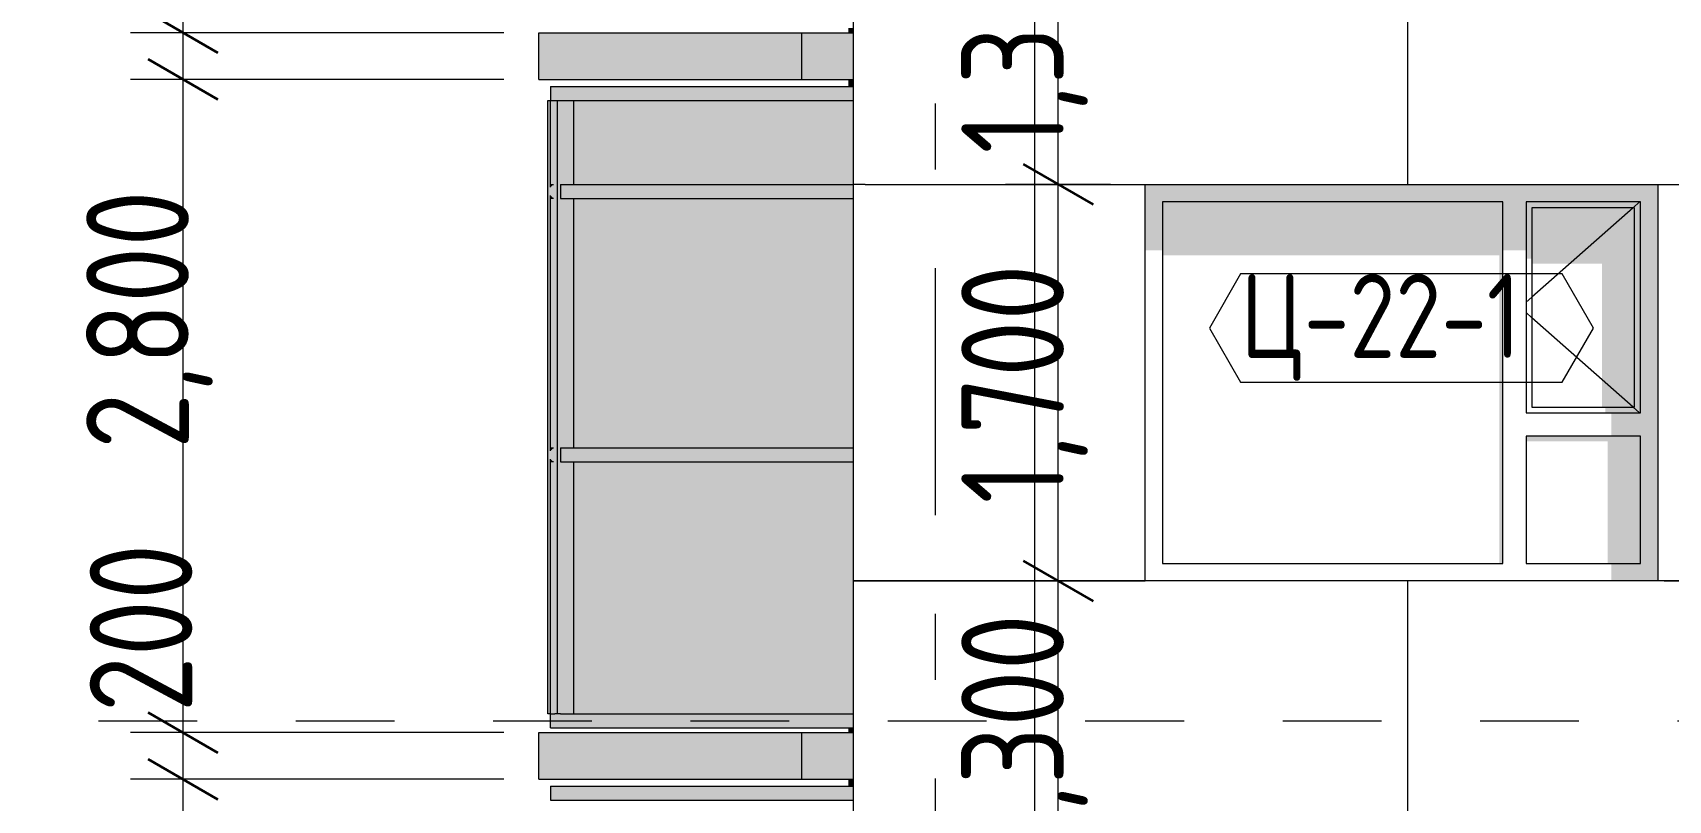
# Model space of a CAD drawing. Header units: millimetres. Extents: x 18162 to 7085488, y 72188 to 247925.
# Drawn here: x 5802637 to 5809653, y 139044 to 142334 of the extents above; entities that cross this region are included whole.
import ezdxf
from ezdxf.enums import TextEntityAlignment as Align

# ---------------------------------------------------------------- set-up
doc = ezdxf.new("R2010")
doc.units = ezdxf.units.MM
doc.header["$MEASUREMENT"] = 0
doc.linetypes.add('Dashed', pattern=[423.333333, 211.666667, -211.666667])
doc.linetypes.add('Double Dashed', pattern=[1093.611073, 529.166651, -211.666656, 141.111112, -211.666656])
for name, color, linetype in [('Archicad Windows', 7, 'Continuous'), ('Finish - Wall', 7, 'Continuous'), ('Structural - Bearing', 7, 'Continuous'), ('Structural - Grid', 7, 'Continuous')]:
    doc.layers.add(name, color=color, linetype=linetype)
doc.styles.add('GENERATED_STYLE_3', font='', dxfattribs={"width": 0.8})
doc.styles.get('GENERATED_STYLE_3').set_extended_font_data('ISOCPEUR MON')
doc.dimstyles.new('GENERATED_STYLE__15', dxfattribs={"dimtxt": 440.00001, "dimasz": 228, "dimexe": 0.18, "dimexo": 150, "dimgap": 0, "dimtad": 1, "dimdec": 0, "dimzin": 0, "dimdsep": 46, "dimtxsty": 'GENERATED_STYLE_3', "dimblk": 'ARROWHEAD_2', "dimblk1": 'ARROWHEAD_2', "dimblk2": 'ARROWHEAD_2', "dimcen": 0.09, "dimclrd": 13, "dimclre": 13, "dimclrt": 13, "dimadec": 0, "dimazin": 0, "dimtfac": 1, "dimtdec": 4, "dimtmove": 0, "dimatfit": 3, "dimfxl": 1, "dimtolj": 1, "dimtzin": 0, "dimarcsym": 0})
doc.dimstyles.new('GENERATED_STYLE__19', dxfattribs={"dimtxt": 440.00001, "dimasz": 228, "dimexe": 0.18, "dimexo": 31028.935828, "dimgap": 0, "dimtad": 1, "dimdec": 0, "dimzin": 0, "dimdsep": 46, "dimtxsty": 'GENERATED_STYLE_3', "dimblk": 'ARROWHEAD_2', "dimblk1": 'ARROWHEAD_2', "dimblk2": 'ARROWHEAD_2', "dimcen": 0.09, "dimclrd": 13, "dimclre": 13, "dimclrt": 13, "dimadec": 0, "dimazin": 0, "dimtfac": 1, "dimtdec": 4, "dimtmove": 0, "dimatfit": 3, "dimfxl": 1, "dimtolj": 1, "dimtzin": 0, "dimarcsym": 0})
doc.dimstyles.new('GENERATED_STYLE__21', dxfattribs={"dimtxt": 440.00001, "dimasz": 228, "dimexe": 0.18, "dimexo": 31149.347984, "dimgap": 0, "dimtad": 1, "dimdec": 0, "dimzin": 0, "dimdsep": 46, "dimtxsty": 'GENERATED_STYLE_3', "dimblk": 'ARROWHEAD_2', "dimblk1": 'ARROWHEAD_2', "dimblk2": 'ARROWHEAD_2', "dimcen": 0.09, "dimclrd": 13, "dimclre": 13, "dimclrt": 13, "dimadec": 0, "dimazin": 0, "dimtfac": 1, "dimtdec": 4, "dimtmove": 0, "dimatfit": 3, "dimfxl": 1, "dimtolj": 1, "dimtzin": 0, "dimarcsym": 0})
doc.dimstyles.new('GENERATED_STYLE__30', dxfattribs={"dimtxt": 440.00001, "dimasz": 228, "dimexe": 0.18, "dimexo": 0.0625, "dimgap": 0, "dimtad": 1, "dimdec": 0, "dimzin": 0, "dimdsep": 46, "dimtxsty": 'GENERATED_STYLE_3', "dimblk": 'ARROWHEAD_2', "dimblk1": 'ARROWHEAD_2', "dimblk2": 'ARROWHEAD_2', "dimcen": 0.09, "dimclrd": 13, "dimclre": 13, "dimclrt": 13, "dimadec": 0, "dimazin": 0, "dimtfac": 1, "dimtdec": 4, "dimtmove": 0, "dimatfit": 3, "dimfxl": 1, "dimtolj": 1, "dimtzin": 0, "dimarcsym": 0})

# ---------------------------------------------------------------- blocks, each defined once
blk = doc.blocks.new('*X2386', base_point=(5785635.3, 106384.1))
at = {"layer": 'Structural - Bearing', "color": 8, "linetype": 'Continuous', "lineweight": 13}
for p, q in [((5806935.3, 139284.1), (5806935.3, 136984.1)), ((5808535.3, 139284.1), (5808535.3, 138684.1))]:
    blk.add_line(p, q, dxfattribs=at)
blk = doc.blocks.new('*X2395', base_point=(5785635.3, 106384.1))
at = {"layer": 'Structural - Bearing', "color": 8, "linetype": 'Continuous', "lineweight": 13}
for p, q in [((5806208.8, 141684.1), (5806158.8, 141684.1)), ((5806158.8, 139984.1), (5806208.8, 139984.1)), ((5806208.8, 139984.1), (5806158.8, 139984.1))]:
    blk.add_line(p, q, dxfattribs=at)
blk = doc.blocks.new('*X2396', base_point=(5785635.3, 106384.1))
at = {"layer": 'Structural - Bearing', "color": 8, "linetype": 'Continuous', "lineweight": 13}
for p, q in [((5806935.3, 142284.1), (5806935.3, 139984.1)), ((5808535.3, 142284.1), (5808535.3, 141684.1)), ((5806208.8, 141684.1), (5806435.3, 141684.1)), ((5806435.3, 141684.1), (5806935.3, 141684.1)), ((5806935.3, 141684.1), (5807408.8, 141684.1)), ((5809608.8, 141684.1), (5809635.3, 141684.1)), ((5809635.3, 141684.1), (5810135.3, 141684.1)), ((5806208.8, 139984.1), (5806435.3, 139984.1)), ((5806435.3, 139984.1), (5806208.8, 139984.1)), ((5806935.3, 139984.1), (5806435.3, 139984.1)), ((5806435.3, 139984.1), (5806935.3, 139984.1)), ((5806935.3, 139984.1), (5807408.8, 139984.1)), ((5806935.3, 139984.1), (5806935.3, 139384.1)), ((5807408.8, 139984.1), (5806935.3, 139984.1)), ((5808535.3, 139984.1), (5808535.3, 139384.1)), ((5809635.3, 139984.1), (5809608.8, 139984.1)), ((5810135.3, 139984.1), (5809635.3, 139984.1)), ((5809635.3, 139984.1), (5810135.3, 139984.1)), ((5806935.3, 139384.1), (5806935.3, 139284.1)), ((5808535.3, 139384.1), (5808535.3, 139284.1))]:
    blk.add_line(p, q, dxfattribs=at)
blk = doc.blocks.new('*X2400', base_point=(5785635.3, 106384.1))
at = {"layer": 'Structural - Bearing', "color": 7, "linetype": 'Continuous', "lineweight": 9}
blk.add_line((5805935.3, 139334.1), (5805935.3, 139134.1), dxfattribs=at)
blk = doc.blocks.new('*X2406', base_point=(5785635.3, 106384.1))
at = {"layer": 'Structural - Bearing', "color": 8, "linetype": 'Continuous', "lineweight": 13}
for p, q in [((5806935.3, 142384.1), (5806935.3, 142284.1)), ((5808535.3, 142384.1), (5808535.3, 142284.1))]:
    blk.add_line(p, q, dxfattribs=at)
blk = doc.blocks.new('*X2410', base_point=(5785635.3, 106384.1))
at = {"layer": 'Structural - Bearing', "color": 7, "linetype": 'Continuous', "lineweight": 9}
blk.add_line((5805935.3, 142334.1), (5805935.3, 142134.1), dxfattribs=at)
blk = doc.blocks.new('*D2544', base_point=(5785635.3, 106384.1))
at = {"color": 12, "linetype": 'Continuous', "lineweight": 35}
for p, q in [((5803132.1, 139220.7), (5803432.1, 139047.5)), ((5803132.1, 136420.7), (5803432.1, 136247.5))]:
    blk.add_line(p, q, dxfattribs=at)
at = {"color": 13, "linetype": 'Continuous', "lineweight": 13}
for p, q in [((5804658.8, 139134.1), (5803057.1, 139134.1)), ((5803282.1, 136334.1), (5803282.1, 139134.1)), ((5804658.8, 136334.1), (5803057.1, 136334.1))]:
    blk.add_line(p, q, dxfattribs=at)
at = {"color": 13, "lineweight": 13, "char_height": 440, "attachment_point": 7, "rotation": 90, "style": 'GENERATED_STYLE_3'}
for s, insert in [('\\A1;{\\pql;\\fISOCPEUR MON|b0|i0|c0|p0;\\W0.800000;2,800}', (5803409.6, 137549.6)), ('\\A1;{\\pql;\\fISOCPEUR MON|b0|i0|c0|p0;\\W0.800000;200}', (5803321.8, 136420.8))]:
    blk.add_mtext(s, dxfattribs=dict(at, insert=insert))
blk = doc.blocks.new('ARROWHEAD_2')
at = {"color": 0, "linetype": 'Continuous', "lineweight": 0}
for p, q in [((-0.378, -0.655), (0.378, 0.655)), ((0, 0), (-1, 0))]:
    blk.add_line(p, q, dxfattribs=at)
blk = doc.blocks.new('*D2545', base_point=(5785635.3, 106384.1))
at = {"color": 12, "linetype": 'Continuous', "lineweight": 35}
for p, q in [((5803132.1, 139420.7), (5803432.1, 139247.5)), ((5803132.1, 139220.7), (5803432.1, 139047.5))]:
    blk.add_line(p, q, dxfattribs=at)
at = {"color": 13, "linetype": 'Continuous', "lineweight": 13}
for p, q in [((5804658.8, 139334.1), (5803057.1, 139334.1)), ((5803282.1, 139134.1), (5803282.1, 139334.1)), ((5804658.8, 139134.1), (5803057.1, 139134.1))]:
    blk.add_line(p, q, dxfattribs=at)
blk = doc.blocks.new('*D2546', base_point=(5785635.3, 106384.1))
at = {"color": 12, "linetype": 'Continuous', "lineweight": 35}
for p, q in [((5803132.1, 142220.7), (5803432.1, 142047.5)), ((5803132.1, 139420.7), (5803432.1, 139247.5))]:
    blk.add_line(p, q, dxfattribs=at)
at = {"color": 13, "linetype": 'Continuous', "lineweight": 13}
for p, q in [((5804658.8, 142134.1), (5803057.1, 142134.1)), ((5803282.1, 139334.1), (5803282.1, 142134.1)), ((5804658.8, 139334.1), (5803057.1, 139334.1))]:
    blk.add_line(p, q, dxfattribs=at)
at = {"color": 13, "lineweight": 13, "char_height": 440, "attachment_point": 7, "rotation": 90, "style": 'GENERATED_STYLE_3'}
for s, insert in [('\\A1;{\\pql;\\fISOCPEUR MON|b0|i0|c0|p0;\\W0.800000;2,800}', (5803409.6, 140549.6)), ('\\A1;{\\pql;\\fISOCPEUR MON|b0|i0|c0|p0;\\W0.800000;200}', (5803321.8, 139420.8))]:
    blk.add_mtext(s, dxfattribs=dict(at, insert=insert))
blk = doc.blocks.new('*D2547', base_point=(5785635.3, 106384.1))
at = {"color": 12, "linetype": 'Continuous', "lineweight": 35}
for p, q in [((5803132.1, 142420.7), (5803432.1, 142247.5)), ((5803132.1, 142220.7), (5803432.1, 142047.5))]:
    blk.add_line(p, q, dxfattribs=at)
at = {"color": 13, "linetype": 'Continuous', "lineweight": 13}
for p, q in [((5804658.8, 142334.1), (5803057.1, 142334.1)), ((5803282.1, 142134.1), (5803282.1, 142334.1)), ((5804658.8, 142134.1), (5803057.1, 142134.1))]:
    blk.add_line(p, q, dxfattribs=at)
blk = doc.blocks.new('*D2548', base_point=(5785635.3, 106384.1))
at = {"color": 12, "linetype": 'Continuous', "lineweight": 35}
for p, q in [((5803132.1, 145220.7), (5803432.1, 145047.5)), ((5803132.1, 142420.7), (5803432.1, 142247.5))]:
    blk.add_line(p, q, dxfattribs=at)
at = {"color": 13, "linetype": 'Continuous', "lineweight": 13}
for p, q in [((5804658.8, 145134.1), (5803057.1, 145134.1)), ((5803282.1, 142334.1), (5803282.1, 145134.1)), ((5804658.8, 142334.1), (5803057.1, 142334.1))]:
    blk.add_line(p, q, dxfattribs=at)
at = {"color": 13, "lineweight": 13, "char_height": 440, "attachment_point": 7, "rotation": 90, "style": 'GENERATED_STYLE_3'}
for s, insert in [('\\A1;{\\pql;\\fISOCPEUR MON|b0|i0|c0|p0;\\W0.800000;2,800}', (5803409.6, 143549.6)), ('\\A1;{\\pql;\\fISOCPEUR MON|b0|i0|c0|p0;\\W0.800000;200}', (5803321.8, 142420.8))]:
    blk.add_mtext(s, dxfattribs=dict(at, insert=insert))
blk = doc.blocks.new('*D2580', base_point=(5785635.3, 106384.1))
at = {"color": 12, "linetype": 'Continuous', "lineweight": 35}
for p, q in [((5806885.7, 140070.7), (5807185.7, 139897.5)), ((5806885.7, 138770.7), (5807185.7, 138597.5))]:
    blk.add_line(p, q, dxfattribs=at)
at = {"color": 13, "linetype": 'Continuous', "lineweight": 13}
for p, q in [((5807260.7, 139984.1), (5806810.7, 139984.1)), ((5807035.7, 138684.1), (5807035.7, 139984.1)), ((5807260.7, 138684.1), (5806810.7, 138684.1))]:
    blk.add_line(p, q, dxfattribs=at)
at = {"color": 13, "lineweight": 13, "insert": (5807163.3, 138815.9), "char_height": 440, "attachment_point": 7, "rotation": 90, "style": 'GENERATED_STYLE_3'}
blk.add_mtext('\\A1;{\\pql;\\fISOCPEUR MON|b0|i0|c0|p0;\\W0.800000;1,300}', dxfattribs=at)
blk = doc.blocks.new('*D2581', base_point=(5785635.3, 106384.1))
at = {"color": 12, "linetype": 'Continuous', "lineweight": 35}
for p, q in [((5806885.7, 141770.7), (5807185.7, 141597.5)), ((5806885.7, 140070.7), (5807185.7, 139897.5))]:
    blk.add_line(p, q, dxfattribs=at)
at = {"color": 13, "linetype": 'Continuous', "lineweight": 13}
for p, q in [((5807260.7, 141684.1), (5806810.7, 141684.1)), ((5807035.7, 139984.1), (5807035.7, 141684.1)), ((5807260.7, 139984.1), (5806810.7, 139984.1))]:
    blk.add_line(p, q, dxfattribs=at)
at = {"color": 13, "lineweight": 13, "insert": (5807163.3, 140315.9), "char_height": 440, "attachment_point": 7, "rotation": 90, "style": 'GENERATED_STYLE_3'}
blk.add_mtext('\\A1;{\\pql;\\fISOCPEUR MON|b0|i0|c0|p0;\\W0.800000;1,700}', dxfattribs=at)
blk = doc.blocks.new('*D2582', base_point=(5785635.3, 106384.1))
at = {"color": 12, "linetype": 'Continuous', "lineweight": 35}
for p, q in [((5806885.7, 143070.7), (5807185.7, 142897.5)), ((5806885.7, 141770.7), (5807185.7, 141597.5))]:
    blk.add_line(p, q, dxfattribs=at)
at = {"color": 13, "linetype": 'Continuous', "lineweight": 13}
for p, q in [((5807260.7, 142984.1), (5806810.7, 142984.1)), ((5807035.7, 141684.1), (5807035.7, 142984.1)), ((5807260.7, 141684.1), (5806810.7, 141684.1))]:
    blk.add_line(p, q, dxfattribs=at)
at = {"color": 13, "lineweight": 13, "insert": (5807163.3, 141815.9), "char_height": 440, "attachment_point": 7, "rotation": 90, "style": 'GENERATED_STYLE_3'}
blk.add_mtext('\\A1;{\\pql;\\fISOCPEUR MON|b0|i0|c0|p0;\\W0.800000;1,300}', dxfattribs=at)
blk = doc.blocks.new('*D2613', base_point=(5785635.3, 106384.1))
at = {"color": 12, "linetype": 'Continuous', "lineweight": 35}
for p, q in [((5838328.4, 139220.7), (5838628.4, 139047.5)), ((5838328.4, 136420.7), (5838628.4, 136247.5))]:
    blk.add_line(p, q, dxfattribs=at)
at = {"color": 13, "linetype": 'Continuous', "lineweight": 13}
for p, q in [((5838703.4, 139134.1), (5837187.8, 139134.1)), ((5838478.4, 136334.1), (5838478.4, 139134.1)), ((5838703.4, 136334.1), (5837187.8, 136334.1))]:
    blk.add_line(p, q, dxfattribs=at)
at = {"color": 13, "lineweight": 13, "char_height": 440, "attachment_point": 7, "rotation": 90, "style": 'GENERATED_STYLE_3'}
for s, insert in [('\\A1;{\\pql;\\fISOCPEUR MON|b0|i0|c0|p0;\\W0.800000;2,800}', (5838605.9, 137549.6)), ('\\A1;{\\pql;\\fISOCPEUR MON|b0|i0|c0|p0;\\W0.800000;200}', (5838518.1, 136420.8))]:
    blk.add_mtext(s, dxfattribs=dict(at, insert=insert))
blk = doc.blocks.new('*D2614', base_point=(5785635.3, 106384.1))
at = {"color": 12, "linetype": 'Continuous', "lineweight": 35}
for p, q in [((5838328.4, 139420.7), (5838628.4, 139247.5)), ((5838328.4, 139220.7), (5838628.4, 139047.5))]:
    blk.add_line(p, q, dxfattribs=at)
at = {"color": 13, "linetype": 'Continuous', "lineweight": 13}
for p, q in [((5838703.4, 139334.1), (5837187.8, 139334.1)), ((5838478.4, 139134.1), (5838478.4, 139334.1)), ((5838703.4, 139134.1), (5837187.8, 139134.1))]:
    blk.add_line(p, q, dxfattribs=at)
blk = doc.blocks.new('*D2615', base_point=(5785635.3, 106384.1))
at = {"color": 12, "linetype": 'Continuous', "lineweight": 35}
for p, q in [((5838328.4, 142220.7), (5838628.4, 142047.5)), ((5838328.4, 139420.7), (5838628.4, 139247.5))]:
    blk.add_line(p, q, dxfattribs=at)
at = {"color": 13, "linetype": 'Continuous', "lineweight": 13}
for p, q in [((5838703.4, 142134.1), (5837187.8, 142134.1)), ((5838478.4, 139334.1), (5838478.4, 142134.1)), ((5838703.4, 139334.1), (5837187.8, 139334.1))]:
    blk.add_line(p, q, dxfattribs=at)
at = {"color": 13, "lineweight": 13, "char_height": 440, "attachment_point": 7, "rotation": 90, "style": 'GENERATED_STYLE_3'}
for s, insert in [('\\A1;{\\pql;\\fISOCPEUR MON|b0|i0|c0|p0;\\W0.800000;2,800}', (5838605.9, 140549.6)), ('\\A1;{\\pql;\\fISOCPEUR MON|b0|i0|c0|p0;\\W0.800000;200}', (5838518.1, 139420.8))]:
    blk.add_mtext(s, dxfattribs=dict(at, insert=insert))
blk = doc.blocks.new('*D2616', base_point=(5785635.3, 106384.1))
at = {"color": 12, "linetype": 'Continuous', "lineweight": 35}
for p, q in [((5838328.4, 142420.7), (5838628.4, 142247.5)), ((5838328.4, 142220.7), (5838628.4, 142047.5))]:
    blk.add_line(p, q, dxfattribs=at)
at = {"color": 13, "linetype": 'Continuous', "lineweight": 13}
for p, q in [((5838703.4, 142334.1), (5837187.8, 142334.1)), ((5838478.4, 142134.1), (5838478.4, 142334.1)), ((5838703.4, 142134.1), (5837187.8, 142134.1))]:
    blk.add_line(p, q, dxfattribs=at)
blk = doc.blocks.new('*D2617', base_point=(5785635.3, 106384.1))
at = {"color": 12, "linetype": 'Continuous', "lineweight": 35}
for p, q in [((5838328.4, 145220.7), (5838628.4, 145047.5)), ((5838328.4, 142420.7), (5838628.4, 142247.5))]:
    blk.add_line(p, q, dxfattribs=at)
at = {"color": 13, "linetype": 'Continuous', "lineweight": 13}
for p, q in [((5838703.4, 145134.1), (5837187.8, 145134.1)), ((5838478.4, 142334.1), (5838478.4, 145134.1)), ((5838703.4, 142334.1), (5837187.8, 142334.1))]:
    blk.add_line(p, q, dxfattribs=at)
at = {"color": 13, "lineweight": 13, "char_height": 440, "attachment_point": 7, "rotation": 90, "style": 'GENERATED_STYLE_3'}
for s, insert in [('\\A1;{\\pql;\\fISOCPEUR MON|b0|i0|c0|p0;\\W0.800000;2,800}', (5838605.9, 143549.6)), ('\\A1;{\\pql;\\fISOCPEUR MON|b0|i0|c0|p0;\\W0.800000;200}', (5838518.1, 142420.8))]:
    blk.add_mtext(s, dxfattribs=dict(at, insert=insert))
blk = doc.blocks.new('*D2639', base_point=(5785635.3, 106384.1))
at = {"color": 12, "linetype": 'Continuous', "lineweight": 35}
for p, q in [((5802232.1, 145220.7), (5802532.1, 145047.5)), ((5802232.1, 112420.7), (5802532.1, 112247.5))]:
    blk.add_line(p, q, dxfattribs=at)
at = {"color": 13, "linetype": 'Continuous', "lineweight": 13}
for p, q in [((5804808.8, 145134.1), (5802157.1, 145134.1)), ((5802382.1, 112334.1), (5802382.1, 145134.1)), ((5804808.8, 112334.1), (5802157.1, 112334.1)), ((5802382.1, 112134.1), (5802382.1, 112334.1))]:
    blk.add_line(p, q, dxfattribs=at)
at = {"color": 13, "lineweight": 13, "char_height": 440, "attachment_point": 7, "rotation": 90, "style": 'GENERATED_STYLE_3'}
for s, insert in [('\\A1;{\\pql;\\fISOCPEUR MON|b0|i0|c0|p0;\\W0.800000;200}', (5802421.8, 144309.7)), ('\\A1;{\\pql;\\fISOCPEUR MON|b0|i0|c0|p0;\\W0.800000;32,800}', (5802509.6, 127689))]:
    blk.add_mtext(s, dxfattribs=dict(at, insert=insert))
blk = doc.blocks.new('*D2646', base_point=(5785635.3, 106384.1))
at = {"color": 13, "linetype": 'Continuous', "lineweight": 13}
for p, q in [((5801482.5, 156834.1), (5801482.5, 156980.8)), ((5816658.8, 156834.1), (5801257.5, 156834.1)), ((5801482.5, 102734.1), (5801482.5, 156834.1)), ((5806188.8, 102734.1), (5801257.5, 102734.1)), ((5801482.5, 102587.4), (5801482.5, 102734.1))]:
    blk.add_line(p, q, dxfattribs=at)
at = {"color": 12, "linetype": 'Continuous', "lineweight": 35}
for p, q in [((5801632.5, 156747.5), (5801332.5, 156920.7)), ((5801332.5, 102820.7), (5801632.5, 102647.5))]:
    blk.add_line(p, q, dxfattribs=at)
at = {"color": 13, "lineweight": 13, "insert": (5801610.1, 129125.4), "char_height": 440, "attachment_point": 7, "rotation": 90, "style": 'GENERATED_STYLE_3'}
blk.add_mtext('\\A1;{\\pql;\\fISOCPEUR MON|b0|i0|c0|p0;\\W0.800000;54,100}', dxfattribs=at)
blk = doc.blocks.new('Label_173_3', base_point=(5808508.8, 140834.1))
at = {"color": 13, "linetype": 'Continuous', "lineweight": 13, "flags": 128}
blk.add_lwpolyline([(5807684.9, 141068.3), (5807819, 140836.1), (5809198.6, 140836.1), (5809332.7, 141068.3), (5809198.6, 141300.6), (5807819, 141300.6)], close=True, dxfattribs=at)
at = {"color": 13, "lineweight": 13, "insert": (5807819, 141299.9), "char_height": 360, "attachment_point": 1, "style": 'GENERATED_STYLE_3'}
blk.add_mtext('\\A1;{\\pql;\\pt0,253000;\\fISOCPEUR MON|b0|i0|c0|p0;\\W0.800000;Ц-22-1\\fISOCPEUR MON|b0|i0|c0|p0;\\W0.800000;\\A1{\\H.66x;\\S^  ;}\\fISOCPEUR MON|b0|i0|c0|p0;\\W0.800000;\\fISOCPEUR MON|b0|i0|c0|p0;\\W0.800000;\\A1{\\H.66x;\\S^  ;}\\fISOCPEUR MON|b0|i0|c0|p0;\\W0.800000; \\fISOCPEUR MON|b0|i0|c0|p0;\\W0.800000;\\fISOCPEUR MON|b0|i0|c0|p0;\\W0.800000;\\fISOCPEUR MON|b0|i0|c0|p0;\\W0.800000;\\fISOCPEUR MON|b0|i0|c0|p0;\\W0.800000;\\fISOCPEUR MON|b0|i0|c0|p0;\\W0.800000;\\fISOCPEUR MON|b0|i0|c0|p0;\\W0.800000;\\fISOCPEUR MON|b0|i0|c0|p0;\\W0.800000;\\fISOCPEUR MON|b0|i0|c0|p0;\\W0.800000;\\fISOCPEUR MON|b0|i0|c0|p0;\\W0.800000;\\fISOCPEUR MON|b0|i0|c0|p0;\\W0.800000;\\fISOCPEUR MON|b0|i0|c0|p0;\\W0.800000;\\fISOCPEUR MON|b0|i0|c0|p0;\\W0.800000;\\fISOCPEUR MON|b0|i0|c0|p0;\\W0.800000;\\fISOCPEUR MON|b0|i0|c0|p0;\\W0.800000;\\fISOCPEUR MON|b0|i0|c0|p0;\\W0.800000;\\fISOCPEUR MON|b0|i0|c0|p0;\\W0.800000;\\fISOCPEUR MON|b0|i0|c0|p0;\\W0.800000;\\fISOCPEUR MON|b0|i0|c0|p0;\\W0.800000;\\fISOCPEUR MON|b0|i0|c0|p0;\\W0.800000;\\fISOCPEUR MON|b0|i0|c0|p0;\\W0.800000;\\fISOCPEUR MON|b0|i0|c0|p0;\\W0.800000;\\fISOCPEUR MON|b0|i0|c0|p0;\\W0.800000;\\fISOCPEUR MON|b0|i0|c0|p0;\\W0.800000;\\fISOCPEUR MON|b0|i0|c0|p0;\\W0.800000;\\fISOCPEUR MON|b0|i0|c0|p0;\\W0.800000;\\fISOCPEUR MON|b0|i0|c0|p0;\\W0.800000;\\fISOCPEUR MON|b0|i0|c0|p0;\\W0.800000;\\fISOCPEUR MON|b0|i0|c0|p0;\\W0.800000;\\fISOCPEUR MON|b0|i0|c0|p0;\\W0.800000;\\fISOCPEUR MON|b0|i0|c0|p0;\\W0.800000;\\fISOCPEUR MON|b0|i0|c0|p0;\\W0.800000;\\fISOCPEUR MON|b0|i0|c0|p0;\\W0.800000;\\fISOCPEUR MON|b0|i0|c0|p0;\\W0.800000;\\fISOCPEUR MON|b0|i0|c0|p0;\\W0.800000;\\fISOCPEUR MON|b0|i0|c0|p0;\\W0.800000;\\fISOCPEUR MON|b0|i0|c0|p0;\\W0.800000;\\fISOCPEUR MON|b0|i0|c0|p0;\\W0.800000;\\fISOCPEUR MON|b0|i0|c0|p0;\\W0.800000;\\fISOCPEUR MON|b0|i0|c0|p0;\\W0.800000;\\fISOCPEUR MON|b0|i0|c0|p0;\\W0.800000;\\fISOCPEUR MON|b0|i0|c0|p0;\\W0.800000;\\fISOCPEUR MON|b0|i0|c0|p0;\\W0.800000;\\fISOCPEUR MON|b0|i0|c0|p0;\\W0.800000;}', dxfattribs=at)
blk = doc.blocks.new('Standard grid marker[374]_3', base_point=(5806508.8, 166384.1))
at = {"layer": 'Structural - Grid', "color": 13, "linetype": 'Double Dashed', "lineweight": 13, "ltscale": 2}
blk.add_line((5806508.8, 165384.1), (5806508.8, 100884.1), dxfattribs=at)
at = {"layer": 'Structural - Grid', "color": 13, "lineweight": 13, "style": 'GENERATED_STYLE_3'}
blk.add_attdef('AC_MarkerText_1', text='', height=500, rotation=360, dxfattribs=at).set_placement((5806508.8, 99534.1), align=Align.TOP_CENTER)

msp = doc.modelspace()

# ---------------------------------------------------------------- hatches: boundary and pattern name
at = {"layer": 'Archicad Windows', "linetype": 'Continuous', "lineweight": 0}
for points in [[(5808943.8, 141609.1), (5809043.8, 141609.1), (5809533.8, 141609.1), (5809608.8, 141609.1), (5809608.8, 141684.1), (5807408.8, 141684.1), (5807408.8, 141609.1), (5807483.8, 141609.1)], [(5807483.8, 141609.1), (5807408.8, 141609.1), (5807408.8, 141401.2), (5807483.8, 141401.2)], [(5808943.8, 141609.1), (5807483.8, 141609.1), (5807483.8, 141380), (5808928.8, 141380), (5808928.8, 140059.1), (5808943.8, 140059.1)], [(5809043.8, 141609.1), (5808943.8, 141609.1), (5808943.8, 141401.2), (5809043.8, 141401.2)], [(5809533.8, 141609.1), (5809043.8, 141609.1), (5809043.8, 141584.1), (5809068.8, 141584.1), (5809508.8, 141584.1), (5809533.8, 141584.1)], [(5809533.8, 140704.1), (5809533.8, 140604.1), (5809533.8, 140059.1), (5809608.8, 140059.1), (5809608.8, 141609.1), (5809533.8, 141609.1)], [(5809043.8, 141584.1), (5809043.8, 141365.9), (5809068.8, 141365.9), (5809068.8, 141584.1)], [(5809068.8, 141584.1), (5809068.8, 141344.7), (5809368.8, 141344.7), (5809368.8, 140729.1), (5809508.8, 140729.1), (5809508.8, 141584.1)], [(5809508.8, 140729.1), (5809533.8, 140729.1), (5809533.8, 141584.1), (5809508.8, 141584.1)], [(5809533.8, 140729.1), (5809383.8, 140729.1), (5809383.8, 140704.1), (5809533.8, 140704.1)], [(5809533.8, 140704.1), (5809408.8, 140704.1), (5809408.8, 140604.1), (5809533.8, 140604.1)], [(5809533.8, 140604.1), (5809043.8, 140604.1), (5809043.8, 140582.8), (5809393.8, 140582.8), (5809393.8, 140059.1), (5809533.8, 140059.1)], [(5809408.8, 139984.1), (5809608.8, 139984.1), (5809608.8, 140059.1), (5809408.8, 140059.1)]]:
    msp.add_hatch(color=49, dxfattribs=at).paths.add_polyline_path(points)
at = {"layer": 'Finish - Wall', "linetype": 'Continuous', "lineweight": 0}
for points in [[(5804858.8, 142044.1), (5806158.8, 142044.1), (5806158.8, 142104.1), (5804858.8, 142104.1)], [(5804858.8, 142044.1), (5804846.4, 142044.1), (5804846.4, 141654.1), (5804888.8, 141654.1), (5804888.8, 142044.1), (5804871.4, 142044.1), (5804871.4, 141684.1), (5804858.8, 141671.5)], [(5804858.8, 141684.1), (5804871.4, 141684.1), (5804871.4, 142044.1), (5804858.8, 142044.1)], [(5804888.8, 142044.1), (5804888.8, 141654.1), (5804901.2, 141654.1), (5804901.2, 141684.1), (5804906.2, 141684.1), (5804906.2, 142044.1)], [(5804958.8, 142044.1), (5804906.2, 142044.1), (5804906.2, 141684.1), (5804958.8, 141684.1)], [(5804958.8, 142044.1), (5804958.8, 141684.1), (5806158.8, 141684.1), (5806158.8, 142044.1)], [(5804871.4, 141684.1), (5804858.8, 141684.1), (5804858.8, 141671.5)], [(5804901.2, 141624.1), (5806158.8, 141624.1), (5806158.8, 141684.1), (5804901.2, 141684.1)], [(5804858.8, 141636.6), (5804858.8, 141624.1), (5804871.4, 141624.1)], [(5804858.8, 141624.1), (5804858.8, 140554.1), (5804871.4, 140554.1), (5804871.4, 141624.1)], [(5804888.8, 141654.1), (5804888.8, 140524.1), (5804901.2, 140524.1), (5804901.2, 140554.1), (5804906.2, 140554.1), (5804906.2, 141624.1), (5804901.2, 141624.1), (5804901.2, 141654.1)], [(5804906.2, 141624.1), (5804906.2, 140554.1), (5804958.8, 140554.1), (5804958.8, 141624.1)], [(5804958.8, 141624.1), (5804958.8, 140554.1), (5806158.8, 140554.1), (5806158.8, 141624.1)], [(5804858.8, 140554.1), (5804858.8, 140541.5), (5804871.4, 140554.1)], [(5804901.2, 140494.1), (5806158.8, 140494.1), (5806158.8, 140554.1), (5804901.2, 140554.1)], [(5804846.4, 139414.1), (5804858.8, 139414.1), (5804858.8, 140506.6), (5804871.4, 140494.1), (5804871.4, 139414.1), (5804888.8, 139414.1), (5804888.8, 140524.1), (5804846.4, 140524.1)], [(5804858.8, 140506.6), (5804858.8, 140494.1), (5804871.4, 140494.1)], [(5804858.8, 139414.1), (5804871.4, 139414.1), (5804871.4, 140494.1), (5804858.8, 140494.1)], [(5804888.8, 140524.1), (5804888.8, 139414.1), (5804906.2, 139414.1), (5804906.2, 140494.1), (5804901.2, 140494.1), (5804901.2, 140524.1)], [(5804958.8, 140494.1), (5804906.2, 140494.1), (5804906.2, 139414.1), (5804958.8, 139414.1)], [(5804958.8, 140494.1), (5804958.8, 139414.1), (5806158.8, 139414.1), (5806158.8, 140494.1)], [(5804858.8, 139354.1), (5806158.8, 139354.1), (5806158.8, 139414.1), (5804858.8, 139414.1)], [(5804858.8, 139104.1), (5804858.8, 139044.1), (5806158.8, 139044.1), (5806158.8, 139104.1)]]:
    msp.add_hatch(color=49, dxfattribs=at).paths.add_polyline_path(points)
h = msp.add_hatch(color=49, dxfattribs=at)
h.paths.add_polyline_path([(5804846.4, 140524.1), (5804888.8, 140524.1), (5804888.8, 141654.1), (5804846.4, 141654.1)])
h.paths.add_polyline_path([(5804858.8, 140541.5), (5804858.8, 141636.6), (5804871.4, 141624.1), (5804871.4, 140554.1)], flags=0)
at = {"layer": 'Structural - Bearing', "linetype": 'Continuous', "lineweight": 0}
for points in [[(5804808.8, 142134.1), (5806158.8, 142134.1), (5806158.8, 142334.1), (5804808.8, 142334.1)], [(5806158.8, 142354.1), (5806138.8, 142354.1), (5806138.8, 142334.1), (5806158.8, 142334.1)], [(5806158.8, 142134.1), (5806138.8, 142134.1), (5806138.8, 142104.1), (5806158.8, 142104.1)], [(5806158.8, 139354.1), (5806138.8, 139354.1), (5806138.8, 139334.1), (5806158.8, 139334.1)], [(5806158.8, 139334.1), (5804808.8, 139334.1), (5804808.8, 139134.1), (5806158.8, 139134.1)], [(5806158.8, 139134.1), (5806138.8, 139134.1), (5806138.8, 139104.1), (5806158.8, 139104.1)]]:
    msp.add_hatch(color=49, dxfattribs=at).paths.add_polyline_path(points)

# ---------------------------------------------------------------- linework, layer by layer
at = {"color": 8, "linetype": 'Dashed', "lineweight": 13, "ltscale": 2}
msp.add_line((5800379.4, 139384.1), (5841359.8, 139384.1), dxfattribs=at)
at = {"layer": 'Archicad Windows', "color": 7, "linetype": 'Continuous', "lineweight": 13}
for p, q in [((5807408.8, 139984.1), (5807408.8, 141684.1)), ((5807408.8, 141684.1), (5809608.8, 141684.1)), ((5809608.8, 141684.1), (5809608.8, 139984.1)), ((5809608.8, 139984.1), (5807408.8, 139984.1))]:
    msp.add_line(p, q, dxfattribs=at)
at = {"layer": 'Archicad Windows', "color": 7, "linetype": 'Continuous', "lineweight": 9}
for p, q in [((5807483.8, 141609.1), (5807483.8, 140059.1)), ((5808943.8, 141609.1), (5807483.8, 141609.1)), ((5808943.8, 140059.1), (5808943.8, 141609.1)), ((5809043.8, 141609.1), (5809043.8, 140704.1)), ((5809533.8, 141609.1), (5809043.8, 141609.1)), ((5809530.6, 141609.1), (5809502.3, 141584.1)), ((5809533.8, 140704.1), (5809533.8, 141609.1)), ((5809068.8, 141584.1), (5809068.8, 140729.1)), ((5809508.8, 141584.1), (5809068.8, 141584.1)), ((5809502.3, 141584.1), (5809068.8, 141200.8)), ((5809508.8, 140729.1), (5809508.8, 141584.1)), ((5809068.8, 141200.8), (5809043.8, 141178.7)), ((5809068.8, 141112.4), (5809043.8, 141134.5)), ((5809502.3, 140729.1), (5809068.8, 141112.4)), ((5809043.8, 140704.1), (5809533.8, 140704.1)), ((5809068.8, 140729.1), (5809508.8, 140729.1)), ((5809530.6, 140704.1), (5809502.3, 140729.1)), ((5809043.8, 140604.1), (5809043.8, 140059.1)), ((5809533.8, 140604.1), (5809043.8, 140604.1)), ((5809533.8, 140059.1), (5809533.8, 140604.1)), ((5807483.8, 140059.1), (5808943.8, 140059.1)), ((5809043.8, 140059.1), (5809533.8, 140059.1))]:
    msp.add_line(p, q, dxfattribs=at)
at = {"layer": 'Finish - Wall', "color": 7, "linetype": 'Continuous', "lineweight": 9}
for p, q in [((5804858.8, 142104.1), (5804858.8, 142044.1)), ((5804858.8, 142104.1), (5806158.8, 142104.1)), ((5804846.4, 142044.1), (5804858.8, 142044.1)), ((5804846.4, 141654.1), (5804846.4, 142044.1)), ((5804858.8, 142044.1), (5806158.8, 142044.1)), ((5804858.8, 141684.1), (5804858.8, 142044.1)), ((5804888.8, 141654.1), (5804888.8, 142044.1)), ((5804958.8, 141684.1), (5804958.8, 142044.1)), ((5804858.8, 141671.5), (5804858.8, 141684.1)), ((5804858.8, 141684.1), (5804871.4, 141684.1)), ((5804901.2, 141684.1), (5806158.8, 141684.1)), ((5804901.2, 141684.1), (5804901.2, 141624.1)), ((5804846.4, 140524.1), (5804846.4, 141654.1)), ((5804858.8, 141624.1), (5804858.8, 141636.6)), ((5804871.4, 141624.1), (5804858.8, 141624.1)), ((5804858.8, 140554.1), (5804858.8, 141624.1)), ((5804888.8, 140524.1), (5804888.8, 141654.1)), ((5804901.2, 141624.1), (5806158.8, 141624.1)), ((5804958.8, 140554.1), (5804958.8, 141624.1)), ((5804858.8, 140541.5), (5804858.8, 140554.1)), ((5804858.8, 140554.1), (5804871.4, 140554.1)), ((5804901.2, 140554.1), (5806158.8, 140554.1)), ((5804901.2, 140554.1), (5804901.2, 140494.1)), ((5804846.4, 139414.1), (5804846.4, 140524.1)), ((5804858.8, 140494.1), (5804858.8, 140506.6)), ((5804871.4, 140494.1), (5804858.8, 140494.1)), ((5804858.8, 139414.1), (5804858.8, 140494.1)), ((5804888.8, 139414.1), (5804888.8, 140524.1)), ((5804901.2, 140494.1), (5806158.8, 140494.1)), ((5804958.8, 139414.1), (5804958.8, 140494.1)), ((5804858.8, 139414.1), (5804846.4, 139414.1)), ((5804858.8, 139414.1), (5804876.4, 139414.1)), ((5804858.8, 139354.1), (5804858.8, 139414.1)), ((5804888.8, 139414.1), (5804876.4, 139414.1)), ((5804901.2, 139414.1), (5804888.8, 139414.1)), ((5804901.2, 139414.1), (5806158.8, 139414.1)), ((5804858.8, 139354.1), (5806158.8, 139354.1)), ((5804858.8, 139104.1), (5804858.8, 139044.1)), ((5804858.8, 139104.1), (5806158.8, 139104.1)), ((5804858.8, 139044.1), (5806158.8, 139044.1))]:
    msp.add_line(p, q, dxfattribs=at)
at = {"layer": 'Structural - Bearing', "color": 7, "linetype": 'Continuous', "lineweight": 13}
for p, q in [((5806158.8, 142284.1), (5806158.8, 145134.1)), ((5804808.8, 142334.1), (5806158.8, 142334.1)), ((5804808.8, 142134.1), (5804808.8, 142334.1)), ((5806138.8, 142354.1), (5806138.8, 142334.1)), ((5806158.8, 139284.1), (5806158.8, 142284.1)), ((5804808.8, 142134.1), (5806158.8, 142134.1)), ((5806138.8, 142134.1), (5806138.8, 142104.1)), ((5806138.8, 139354.1), (5806138.8, 139334.1)), ((5804808.8, 139334.1), (5806158.8, 139334.1)), ((5804808.8, 139134.1), (5804808.8, 139334.1)), ((5806158.8, 136284.1), (5806158.8, 139284.1)), ((5804808.8, 139134.1), (5806158.8, 139134.1)), ((5806138.8, 139134.1), (5806138.8, 139104.1))]:
    msp.add_line(p, q, dxfattribs=at)

# ---------------------------------------------------------------- block references
at = {"color": 12, "linetype": 'Continuous', "lineweight": 13}
msp.add_blockref('Label_173_3', (5808508.8, 140834.1), dxfattribs=at)
at = {"layer": 'Structural - Bearing', "lineweight": 0}
for name in ['*X2406', '*X2410', '*X2396', '*X2395', '*X2400', '*X2386']:
    msp.add_blockref(name, (5785635.3, 106384.1), dxfattribs=at)
at = {"layer": 'Structural - Grid', "color": 13, "linetype": 'Continuous', "lineweight": 13}
msp.add_blockref('Standard grid marker[374]_3', (5806508.8, 166384.1), dxfattribs=at)

# ---------------------------------------------------------------- dimensions: what is measured, and where the dimension line sits
at = {"color": 13, "linetype": 'Continuous', "lineweight": 13}
for base, p1, p2, dimstyle, picture, middle in [((5801482.5, 156834.1), (5806188.8, 102734.1), (5816658.8, 156834.1), 'GENERATED_STYLE__30', '*D2646', (5801174.5, 130029.9)), ((5802382.1, 145134.1), (5804808.8, 112334.1), (5804808.8, 145134.1), 'GENERATED_STYLE__30', '*D2639', (5802074.1, 128593.4)), ((5803282.1, 145134.1), (5805483.8, 142334.1), (5805423.6, 145134.1), 'GENERATED_STYLE__15', '*D2548', (5802974.1, 144286.7)), ((5838478.4, 145134.1), (5805483.8, 142334.1), (5805423.6, 145134.1), 'GENERATED_STYLE__21', '*D2617', (5838170.4, 144286.7)), ((5807035.7, 142984.1), (5807408.8, 141684.1), (5807408.8, 142984.1), 'GENERATED_STYLE__15', '*D2582', (5806727.7, 142553)), ((5803282.1, 142334.1), (5805483.8, 142134.1), (5805483.8, 142334.1), 'GENERATED_STYLE__15', '*D2547', (5802974.1, 142923)), ((5838478.4, 142334.1), (5805483.8, 142134.1), (5805483.8, 142334.1), 'GENERATED_STYLE__19', '*D2616', (5838170.4, 142923)), ((5803282.1, 142134.1), (5805483.8, 139334.1), (5805483.8, 142134.1), 'GENERATED_STYLE__15', '*D2546', (5802974.1, 141286.7)), ((5838478.4, 142134.1), (5805483.8, 139334.1), (5805483.8, 142134.1), 'GENERATED_STYLE__19', '*D2615', (5838170.4, 141286.7)), ((5807035.7, 141684.1), (5807408.8, 139984.1), (5807408.8, 141684.1), 'GENERATED_STYLE__15', '*D2581', (5806727.7, 141053)), ((5807035.7, 139984.1), (5807408.8, 138684.1), (5807408.8, 139984.1), 'GENERATED_STYLE__15', '*D2580', (5806727.7, 139553)), ((5803282.1, 139334.1), (5805483.8, 139134.1), (5805483.8, 139334.1), 'GENERATED_STYLE__15', '*D2545', (5802974.1, 139923)), ((5838478.4, 139334.1), (5805483.8, 139134.1), (5805483.8, 139334.1), 'GENERATED_STYLE__19', '*D2614', (5838170.4, 139923)), ((5803282.1, 139134.1), (5805483.8, 136334.1), (5805483.8, 139134.1), 'GENERATED_STYLE__15', '*D2544', (5802974.1, 138286.7)), ((5838478.4, 139134.1), (5805483.8, 136334.1), (5805483.8, 139134.1), 'GENERATED_STYLE__19', '*D2613', (5838170.4, 138286.7))]:
    dim = msp.add_linear_dim(base=base, p1=p1, p2=p2, angle=90, dimstyle=dimstyle, dxfattribs=at)
    dim.commit()
    dim.dimension.update_dxf_attribs({"geometry": picture, "text_midpoint": middle, "dimtype": 160, "text_rotation": 90})

doc.saveas('drawing.dxf')
